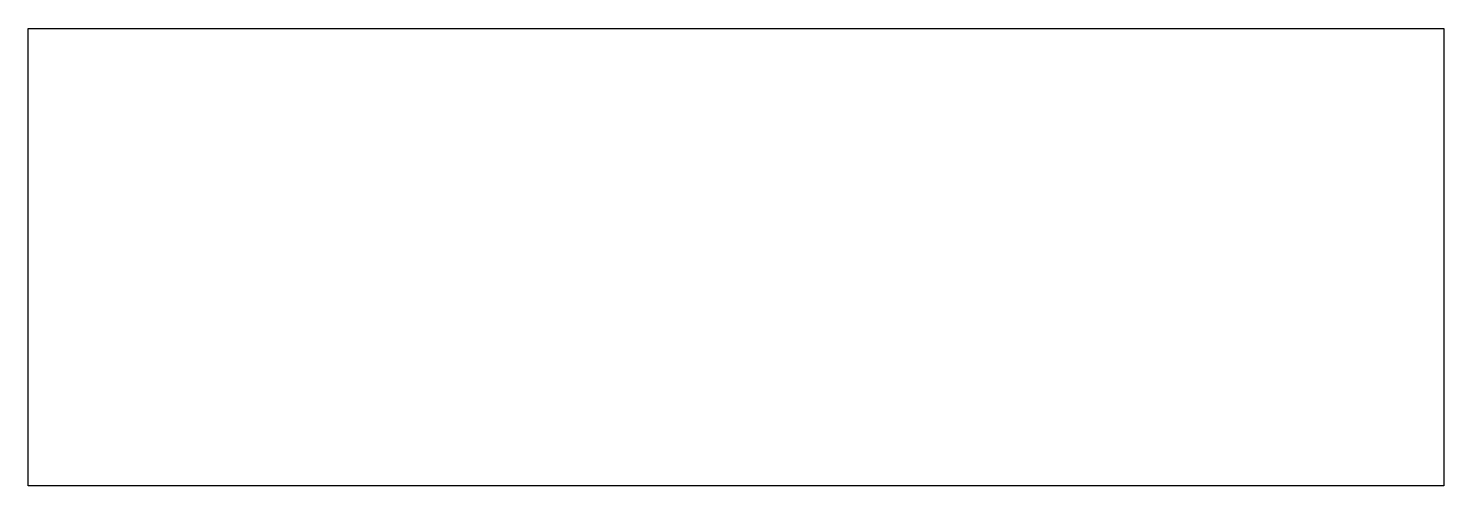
# Model space of a CAD drawing. Extents: x -1214.6 to -1202.2, y 252.3 to 256.3.
import ezdxf

# ---------------------------------------------------------------- set-up
doc = ezdxf.new("R2010")
doc.units = 0
doc.header["$LTSCALE"] = 12
doc.header["$MEASUREMENT"] = 0
doc.layers.add('REPAD', color=7, linetype='CONTINUOUS')

msp = doc.modelspace()

# ---------------------------------------------------------------- linework, layer by layer
at = {"layer": 'REPAD'}
msp.add_lwpolyline([(-1214.617, 256.315), (-1202.242, 256.315), (-1202.242, 252.315), (-1214.617, 252.315)], close=True, dxfattribs=at)

doc.saveas('drawing.dxf')
